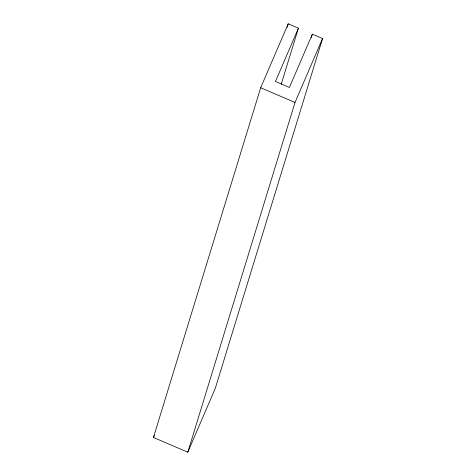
<?xml version="1.0" encoding="UTF-8"?>
<svg xmlns="http://www.w3.org/2000/svg" width="476" height="476" viewBox="0 0 476 476"><rect width="100%" height="100%" fill="white"/><g stroke="black" fill="none" stroke-linecap="round" stroke-linejoin="round"><path stroke-width="0.71" d="M298.404 28.173L275.455 81.456L289.408 87.441L312.351 34.159L322.55 38.532L215.325 388.255L187.788 452.2L153.45 437.468L260.675 87.745L288.212 23.8L298.404 28.173L281.191 84.329M287.123 27.352L288.212 23.8M311.262 37.711L312.351 34.159M187.788 452.2L295.007 102.471L322.55 38.532M153.45 437.468L154.331 435.427M260.675 87.745L295.007 102.471"/></g></svg>
